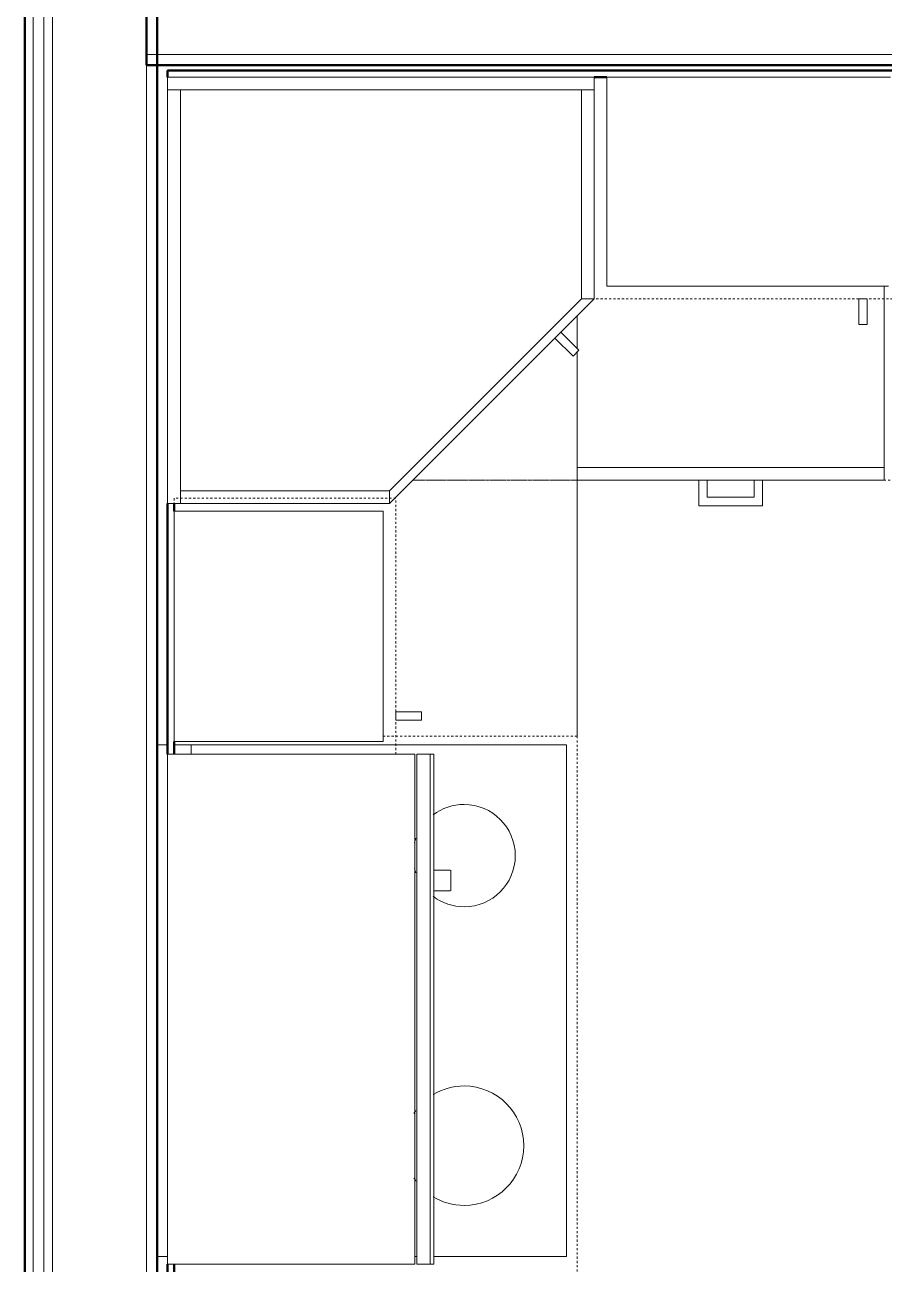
# Model space of a CAD drawing. Header units: inches. Extents: x -4217 to -1814, y 9706 to 12425.
# Drawn here: x -3410.3 to -3359.9, y 11377 to 11449.6 of the extents above; entities that cross this region are included whole.
import ezdxf

# ---------------------------------------------------------------- set-up
doc = ezdxf.new("R2010")
doc.units = ezdxf.units.IN
doc.header["$MEASUREMENT"] = 0
doc.linetypes.add('Dash', pattern=[0.25, 0.125, -0.125])
for name, color, linetype, lineweight in [('A-WALL', 113, 'Continuous', 13), ('A-WALL-3', 10, 'Continuous', 50), ('A-WALL-4', 50, 'Continuous', 13), ('I-WALL-3', 2, 'Continuous', 50), ('Q-CASE', 31, 'Continuous', 9), ('Q-CASE-3', 250, 'Continuous', 9), ('Q-CASE-4', 250, 'Dash', 9), ('Q-CASE-HDLN-1', 250, 'Dash', 9), ('Q-SPCQ-1', 250, 'Continuous', 9)]:
    doc.layers.add(name, color=color, linetype=linetype, lineweight=lineweight)

msp = doc.modelspace()

# ---------------------------------------------------------------- linework, layer by layer
at = {"layer": 'A-WALL'}
for p, q in [((-3409.79874, 11647.8644), (-3409.79874, 11255.3644)), ((-3409.17374, 11647.2394), (-3409.17374, 11255.3644)), ((-3408.67374, 11646.7394), (-3408.67374, 11255.3644)), ((-3403.17374, 11641.2394), (-3403.17374, 11255.3644))]:
    msp.add_line(p, q, dxfattribs=at)
at = {"layer": 'A-WALL-3'}
for p, q in [((-3403.17374, 11451.98769), (-3403.17374, 11447.23769)), ((-3403.17374, 11447.23769), (-3248.07374, 11447.23769)), ((-3283.82374, 11446.92519), (-3401.92374, 11446.92519)), ((-3401.92374, 11446.92519), (-3401.92374, 11446.55019)), ((-3376.92374, 11446.55019), (-3376.17374, 11446.55019)), ((-3401.92374, 11421.55019), (-3401.92374, 11406.86269)), ((-3401.54874, 11421.11269), (-3401.54874, 11421.55019)), ((-3401.54874, 11406.86269), (-3401.54874, 11407.61269)), ((-3401.92374, 11376.9808), (-3401.92374, 11292.58149)), ((-3401.54874, 11292.58149), (-3401.54874, 11376.9808))]:
    msp.add_line(p, q, dxfattribs=at)
at = {"layer": 'A-WALL-4'}
msp.add_line((-3248.07374, 11447.86269), (-3403.17374, 11447.86269), dxfattribs=at)
at = {"layer": 'I-WALL-3'}
for p, q in [((-3410.29874, 11648.3644), (-3410.29874, 11255.3644)), ((-3402.54874, 11255.3644), (-3402.54874, 11640.6144))]:
    msp.add_line(p, q, dxfattribs=at)
at = {"layer": 'Q-CASE'}
for p, q in [((-3388.92374, 11421.55019), (-3376.92374, 11433.55019)), ((-3377.67374, 11433.55019), (-3388.92374, 11422.30019)), ((-3376.92374, 11433.55019), (-3377.67374, 11433.55019)), ((-3388.92374, 11422.30019), (-3388.92374, 11421.55019))]:
    msp.add_line(p, q, dxfattribs=at)
at = {"layer": 'Q-CASE-3'}
for p, q in [((-3401.92374, 11446.55019), (-3401.92374, 11445.80019)), ((-3376.92374, 11446.55019), (-3401.92374, 11446.55019)), ((-3376.92374, 11445.80019), (-3376.92374, 11446.55019)), ((-3359.67374, 11446.55019), (-3376.17374, 11446.55019)), ((-3376.17374, 11446.55019), (-3376.17374, 11434.30019)), ((-3401.17374, 11445.80019), (-3401.92374, 11445.80019)), ((-3401.92374, 11445.80019), (-3401.92374, 11421.55019)), ((-3401.92374, 11445.80019), (-3376.92374, 11445.80019)), ((-3401.17374, 11445.80019), (-3401.17374, 11422.30019)), ((-3377.67374, 11445.80019), (-3401.17374, 11445.80019)), ((-3401.17374, 11421.55019), (-3401.17374, 11445.80019)), ((-3377.67374, 11433.55019), (-3377.67374, 11445.80019)), ((-3376.92374, 11445.80019), (-3377.67374, 11445.80019)), ((-3377.67374, 11445.80019), (-3377.67374, 11433.55019)), ((-3376.92374, 11433.55019), (-3376.92374, 11445.80019)), ((-3376.17374, 11434.30019), (-3359.67374, 11434.30019)), ((-3359.92374, 11423.67519), (-3359.92374, 11434.30019)), ((-3388.92374, 11422.30019), (-3377.67374, 11433.55019)), ((-3377.67374, 11433.55019), (-3376.92374, 11433.55019)), ((-3361.41218, 11433.55019), (-3360.92374, 11433.55019)), ((-3361.41218, 11433.55019), (-3361.41218, 11432.05093)), ((-3360.92374, 11432.05093), (-3360.92374, 11433.55019)), ((-3377.92374, 11432.55019), (-3377.92374, 11430.64476)), ((-3377.81632, 11430.53734), (-3378.87645, 11431.59747)), ((-3361.41218, 11432.05093), (-3360.92374, 11432.05093)), ((-3379.22183, 11431.25209), (-3378.1617, 11430.19195)), ((-3378.1617, 11430.19195), (-3377.81632, 11430.53734)), ((-3377.92374, 11430.42992), (-3377.92374, 11423.67519)), ((-3377.92374, 11422.92519), (-3377.92374, 11423.67519)), ((-3377.92374, 11423.67519), (-3359.92374, 11423.67519)), ((-3359.92374, 11423.67519), (-3359.92374, 11422.92519)), ((-3359.92374, 11422.92519), (-3377.92374, 11422.92519)), ((-3370.79874, 11422.92519), (-3370.79874, 11421.42519)), ((-3370.29936, 11422.92519), (-3370.79874, 11422.92519)), ((-3370.29936, 11421.92456), (-3370.29936, 11422.92519)), ((-3367.54811, 11422.92519), (-3367.04874, 11422.92519)), ((-3367.54811, 11422.92519), (-3367.54811, 11421.92456)), ((-3367.04874, 11421.42519), (-3367.04874, 11422.92519)), ((-3401.17374, 11422.30019), (-3388.92374, 11422.30019)), ((-3388.92374, 11422.30019), (-3401.17374, 11422.30019)), ((-3401.17374, 11422.30019), (-3401.17374, 11421.55019)), ((-3388.92374, 11421.55019), (-3388.92374, 11422.30019)), ((-3401.92374, 11421.55019), (-3401.17374, 11421.55019)), ((-3401.17374, 11421.55019), (-3388.92374, 11421.55019)), ((-3370.79874, 11421.42519), (-3367.04874, 11421.42519)), ((-3367.54811, 11421.92456), (-3370.29936, 11421.92456)), ((-3389.29874, 11421.11269), (-3401.54874, 11421.11269)), ((-3401.54874, 11421.11269), (-3401.54874, 11407.61269)), ((-3389.29874, 11407.61269), (-3389.29874, 11421.11269)), ((-3388.54874, 11408.86269), (-3388.54874, 11409.35113)), ((-3387.04948, 11409.35113), (-3388.54874, 11409.35113)), ((-3387.04948, 11408.86269), (-3387.04948, 11409.35113)), ((-3388.54874, 11408.86269), (-3387.04948, 11408.86269)), ((-3401.54874, 11407.61269), (-3389.29874, 11407.61269)), ((-3401.92374, 11406.86269), (-3387.43555, 11406.86269)), ((-3401.92374, 11406.86269), (-3401.92374, 11376.9808)), ((-3387.43555, 11406.86269), (-3387.43555, 11376.9808)), ((-3387.31744, 11376.9808), (-3387.31744, 11406.86269)), ((-3387.31744, 11406.86269), (-3386.53004, 11406.86269)), ((-3386.53004, 11406.86269), (-3386.3244, 11406.86269)), ((-3386.53004, 11376.9808), (-3386.53004, 11406.86269)), ((-3386.3244, 11376.9808), (-3386.3244, 11406.86269)), ((-3386.28896, 11400.06267), (-3385.37376, 11400.06267)), ((-3385.32459, 11398.87056), (-3385.32459, 11400.06267)), ((-3385.37376, 11398.87056), (-3386.28896, 11398.87056)), ((-3387.43555, 11376.9808), (-3401.92374, 11376.9808)), ((-3386.53004, 11376.9808), (-3387.31744, 11376.9808)), ((-3386.3244, 11376.9808), (-3386.53004, 11376.9808))]:
    msp.add_line(p, q, dxfattribs=at)
at = {"layer": 'Q-CASE-4'}
for p, q in [((-3376.92374, 11433.55019), (-3376.92374, 11446.55019)), ((-3376.92374, 11446.55019), (-3358.92374, 11446.55019)), ((-3358.92374, 11433.55019), (-3376.92374, 11433.55019)), ((-3377.92374, 11422.92519), (-3387.54874, 11422.92519)), ((-3377.92374, 11407.92519), (-3377.92374, 11422.92519)), ((-3388.54874, 11421.86269), (-3401.54874, 11421.86269)), ((-3401.54874, 11421.86269), (-3401.54874, 11406.86269)), ((-3388.54874, 11406.86269), (-3388.54874, 11421.86269)), ((-3389.29874, 11407.92519), (-3377.92374, 11407.92519)), ((-3401.54874, 11406.86269), (-3388.54874, 11406.86269))]:
    msp.add_line(p, q, dxfattribs=at)
at = {"layer": 'Q-CASE-HDLN-1'}
for p, q in [((-3283.82374, 11422.92519), (-3387.54874, 11422.92519)), ((-3387.54874, 11422.92519), (-3377.92374, 11422.92519)), ((-3377.92374, 11422.92519), (-3377.92374, 11292.58149))]:
    msp.add_line(p, q, dxfattribs=at)
at = {"layer": 'Q-SPCQ-1'}
for p, q in [((-3401.92374, 11407.42519), (-3402.54874, 11407.42519)), ((-3378.54874, 11407.42519), (-3401.54874, 11407.42519)), ((-3400.54874, 11406.86269), (-3400.54874, 11407.42519)), ((-3378.54874, 11377.42519), (-3378.54874, 11407.42519)), ((-3402.54874, 11377.42519), (-3401.92374, 11377.42519)), ((-3387.43555, 11377.42519), (-3387.31744, 11377.42519)), ((-3386.3246, 11377.42519), (-3378.54874, 11377.42519))]:
    msp.add_line(p, q, dxfattribs=at)
for centre, radius, start, end in [((-3384.54874, 11400.92519), 3, 90, 127.3911201), ((-3384.54874, 11400.92519), 3, 270, 90), ((-3384.54874, 11400.92519), 3, 160.2144336, 165.4572724), ((-3384.54874, 11400.92519), 3, 194.5427276, 199.7855664), ((-3384.54874, 11400.92519), 3, 232.6088799, 270), ((-3384.54874, 11383.92519), 3.5, 90, 121.2354194), ((-3384.54874, 11383.92519), 3.5, 270, 90), ((-3384.54874, 11383.92519), 3.5, 143.7136791, 147.2163338), ((-3384.54874, 11383.92519), 3.5, 212.7836662, 216.2863209), ((-3384.54874, 11383.92519), 3.5, 238.8184888, 270)]:
    msp.add_arc(centre, radius, start, end, dxfattribs=at)

doc.saveas('drawing.dxf')
